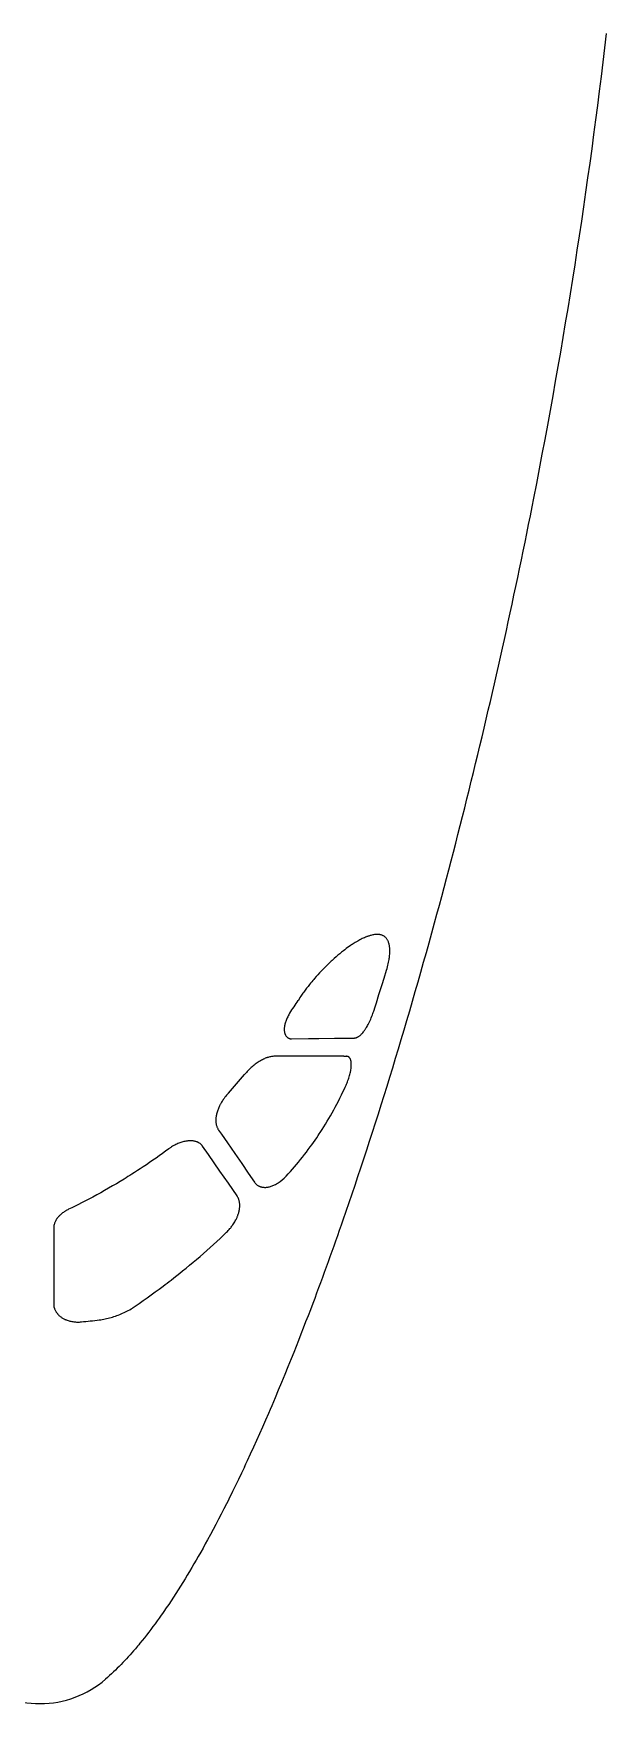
# Model space of a CAD drawing. Header units: millimetres. Extents: x -1718 to 143559, y -78490 to 15626.
# Drawn here: x 111146 to 113980, y -78490 to -70242 of the extents above; entities that cross this region are included whole.
import ezdxf

# ---------------------------------------------------------------- set-up
doc = ezdxf.new("R2010")
doc.units = ezdxf.units.MM
doc.header["$MEASUREMENT"] = 0
doc.layers.get('0').update_dxf_attribs({"linetype": 'CONTINUOUS'})

msp = doc.modelspace()

# ---------------------------------------------------------------- linework, layer by layer
at = {"color": 7, "ltscale": 3.84473e-06}
msp.add_line((113620.3, -72536.4), (113620.3, -72536.4), dxfattribs=at)
msp.add_line((113620.3, -72536.4), (113620.3, -72536.4), dxfattribs=at)
at = {"color": 7, "ltscale": 0.03937}
msp.add_line((111246.9, -76142.6), (111246.8, -76515.4), dxfattribs=at)
at = {"color": 7, "ltscale": 0.000162221}
msp.add_line((111503.4, -78369.2), (111503.5, -78369.1), dxfattribs=at)
at = {"color": 7, "ltscale": 0.03937}
for points in [[(113129.4, -74634.5), (113141.4, -74590.8), (113153.2, -74547), (113165, -74503.3), (113176.7, -74459.6), (113188.3, -74415.9), (113199.8, -74372.1), (113211.3, -74328.4), (113222.7, -74284.7), (113234, -74240.9), (113245.2, -74197.2), (113256.4, -74153.4), (113267.5, -74109.7), (113278.5, -74065.9), (113289.5, -74022.1), (113300.4, -73978.4), (113311.2, -73934.6), (113321.9, -73890.9), (113332.6, -73847.1), (113343.2, -73803.3), (113353.7, -73759.5), (113364.2, -73715.8), (113374.6, -73672), (113384.9, -73628.2), (113395.2, -73584.5), (113405.3, -73540.7), (113415.5, -73496.9), (113425.5, -73453.2), (113435.5, -73409.4), (113445.4, -73365.7), (113455.2, -73321.9), (113465, -73278.2), (113474.7, -73234.5), (113484.3, -73190.8), (113493.8, -73147.1), (113503.3, -73103.4), (113512.7, -73059.7), (113522.1, -73016), (113531.4, -72972.4), (113540.6, -72928.7), (113549.7, -72885.1), (113558.8, -72841.5), (113567.7, -72797.9), (113576.7, -72754.3), (113585.5, -72710.7), (113594.3, -72667.2), (113603, -72623.6), (113611.7, -72580), (113620.3, -72536.4)], [(112896.9, -74719.1), (112895.3, -74716.4), (112893.6, -74713.9), (112891.8, -74711.5), (112890, -74709.2), (112888.1, -74707.2), (112886.1, -74705.2), (112884, -74703.4), (112881.9, -74701.7), (112879.7, -74700.2), (112877.4, -74698.8), (112875.1, -74697.5), (112872.9, -74696.5), (112870.7, -74695.5), (112868.3, -74694.6), (112866, -74693.9), (112863.6, -74693.2), (112862, -74692.9), (112860.5, -74692.5), (112858.9, -74692.2), (112857.3, -74692), (112854.1, -74691.6), (112852.3, -74691.5), (112850.6, -74691.4), (112847.1, -74691.3), (112843.5, -74691.3), (112839.8, -74691.5), (112836.1, -74691.8), (112832, -74692.3), (112827.9, -74693), (112823.8, -74693.8), (112819.5, -74694.7), (112815.2, -74695.8), (112811.6, -74696.8), (112807.9, -74697.9), (112804.1, -74699.1), (112801.3, -74700), (112798.4, -74701), (112795.5, -74702), (112792.6, -74703.2), (112787.5, -74705.2), (112782.4, -74707.3), (112777.1, -74709.7), (112771.8, -74712.1), (112766.5, -74714.8), (112760.8, -74717.7), (112755.2, -74720.7), (112749.4, -74723.9), (112743.5, -74727.3), (112737.6, -74730.9), (112732.6, -74734), (112727.5, -74737.3), (112722.4, -74740.6), (112718.5, -74743.2), (112714.5, -74745.9), (112706.6, -74751.5), (112699.8, -74756.4), (112693, -74761.4), (112686.1, -74766.7), (112679, -74772.2), (112670.1, -74779.3), (112661.1, -74786.7), (112651.9, -74794.4), (112642.6, -74802.4), (112633.1, -74810.8), (112623.5, -74819.5), (112618.6, -74823.9), (112613.7, -74828.5), (112607.1, -74834.7), (112600.5, -74841), (112593.8, -74847.6), (112585.7, -74855.6), (112577.5, -74863.9), (112569.3, -74872.5), (112561, -74881.2), (112552.7, -74890.3), (112544.4, -74899.5), (112536.1, -74909), (112532, -74913.8), (112527.8, -74918.7), (112522.3, -74925.3), (112516.8, -74932.1), (112511.3, -74938.9), (112504, -74948.1), (112496.8, -74957.5), (112489.6, -74967), (112482.5, -74976.8), (112479, -74981.7), (112475.5, -74986.7), (112472, -74991.7), (112468.6, -74996.7), (112464, -75003.4), (112459.5, -75010.3), (112455.1, -75017.2)], [(112892, -74867.8), (112894.5, -74859.5), (112896.8, -74851.4), (112898.8, -74843.5), (112900.6, -74836), (112902.2, -74828.7), (112903.6, -74821.8), (112904.8, -74815.2), (112905.6, -74810.3), (112906.3, -74805.6), (112906.8, -74801.1), (112907.2, -74797.8), (112907.5, -74794.7), (112908, -74788.6), (112908.4, -74782.8), (112908.5, -74777.4), (112908.6, -74773.5), (112908.5, -74769.7), (112908.4, -74766.1), (112908.2, -74762.1), (112907.9, -74758.2), (112907.5, -74754.6), (112907.1, -74751.1), (112906.7, -74748.9), (112906.4, -74746.7), (112905.5, -74742.5), (112904.6, -74738.6), (112903.5, -74734.9), (112902.4, -74731.3), (112901.1, -74728), (112899.8, -74724.9), (112898.4, -74721.9), (112896.9, -74719.1)], [(112828.8, -75070), (112835.3, -75049.5), (112841.8, -75029.2), (112854.5, -74988.6), (112870.3, -74938.1), (112879.6, -74908), (112892, -74867.8)], [(112414.3, -75079.7), (112411.5, -75084.1), (112408.7, -75088.6), (112406.1, -75093.1), (112403.7, -75097.8), (112401.4, -75102.4), (112399.2, -75107.1), (112397.3, -75111.7), (112395.5, -75116.2), (112393.8, -75120.8), (112392.4, -75125.3), (112391.1, -75129.8), (112389.9, -75134.2), (112389.1, -75138.1), (112388.3, -75141.9), (112387.7, -75145.7), (112387.2, -75149.3), (112386.9, -75152.9), (112386.7, -75156.4), (112386.6, -75159.9), (112386.7, -75163.5), (112386.9, -75167), (112387.2, -75170.3), (112387.7, -75173.6), (112388, -75175.1), (112388.3, -75176.7), (112388.7, -75178.2), (112389.1, -75179.6), (112389.7, -75181.5), (112390.3, -75183.3), (112391, -75185), (112392, -75187.4), (112393.2, -75189.6), (112394.4, -75191.6), (112395.7, -75193.5), (112397.1, -75195.3), (112398.6, -75197), (112400.2, -75198.5), (112401.8, -75199.9), (112403.5, -75201.2), (112405.3, -75202.3), (112407.1, -75203.4), (112408.8, -75204.1), (112410.5, -75204.8), (112412.3, -75205.4), (112414.1, -75205.9), (112415.9, -75206.3), (112417.1, -75206.5), (112418.2, -75206.6), (112420.6, -75206.8), (112423.1, -75206.8)], [(112734.5, -75202.8), (112736.3, -75202.7), (112738.1, -75202.5), (112740, -75202.2), (112741.9, -75201.7), (112743.8, -75201), (112745.8, -75200.3), (112747.4, -75199.5), (112749.1, -75198.7), (112750.8, -75197.8), (112752, -75197), (112753.3, -75196.2), (112756, -75194.5), (112758.6, -75192.4), (112761.2, -75190.4), (112763.7, -75188.1), (112766.4, -75185.6), (112769, -75182.8), (112771.8, -75179.8), (112774.6, -75176.6), (112777.5, -75173), (112780.5, -75169.2), (112783.5, -75165.1), (112785.2, -75162.7), (112786.9, -75160.2), (112788.6, -75157.6), (112790.3, -75154.9), (112792.9, -75150.6), (112795.6, -75146.1), (112798.4, -75141.2), (112801.2, -75136), (112804.5, -75129.7), (112806.2, -75126.3), (112807.9, -75122.8), (112809.5, -75119.3), (112811.2, -75115.7), (112814, -75109.3), (112816.8, -75102.7), (112819.6, -75095.8), (112822.3, -75088.7), (112824.5, -75082.5), (112826.7, -75076.2), (112828.8, -75070)], [(112423.1, -75206.8), (112505.7, -75205.7), (112557.6, -75205.1), (112634.3, -75204.2), (112663.9, -75203.8), (112717.6, -75203)], [(112338, -75293.2), (112334.4, -75293.3), (112330.6, -75293.6), (112326.8, -75294), (112322.9, -75294.5), (112319, -75295.2), (112314.9, -75296.1), (112310.8, -75297.1), (112306.6, -75298.3), (112302.4, -75299.7), (112300.1, -75300.5), (112297.7, -75301.4), (112292.9, -75303.2), (112288.1, -75305.3), (112283.2, -75307.5), (112278.3, -75310), (112273.3, -75312.6), (112268.3, -75315.4), (112263.2, -75318.5), (112258.1, -75321.7), (112253, -75325.2), (112247.8, -75328.8), (112242.7, -75332.6), (112237.6, -75336.6), (112232.5, -75340.7), (112227.4, -75345), (112222.6, -75349.3), (112217.8, -75353.7), (112213, -75358.3), (112208.4, -75363), (112203.7, -75367.8), (112199.2, -75372.8), (112194.7, -75377.8), (112190.3, -75383)], [(112680.9, -75293), (112623.5, -75293.1), (112580.9, -75293.1), (112538.9, -75293), (112493.3, -75293), (112443.7, -75293), (112392.9, -75293.1), (112338, -75293.2)], [(112692.1, -75435.9), (112694.6, -75430.4), (112697, -75424.7), (112699.3, -75418.9), (112701.5, -75413.1), (112703.7, -75406.9), (112705.7, -75400.8), (112707.6, -75394.9), (112709.4, -75388.7), (112710.9, -75382.8), (112712.3, -75377.2), (112713.5, -75371.9), (112714.2, -75368.7), (112714.8, -75365.5), (112715.3, -75362.5), (112715.8, -75359.6), (112716.6, -75354), (112717.1, -75348.8), (112717.6, -75344), (112717.8, -75339.4), (112717.9, -75335.2), (112717.9, -75331.2), (112717.7, -75327.4), (112717.4, -75324), (112717, -75320.7), (112716.5, -75317.6), (112715.9, -75314.8), (112715.2, -75312.2), (112714.5, -75309.7), (112713.6, -75307.5), (112712.6, -75305.4), (112711.6, -75303.5), (112710.6, -75301.9), (112709.4, -75300.3), (112708.2, -75298.9), (112706.9, -75297.7), (112705.6, -75296.6), (112704.2, -75295.7), (112702.7, -75294.9), (112701.2, -75294.2), (112699.5, -75293.7), (112697.9, -75293.4), (112696.1, -75293.1), (112694.3, -75293.1)], [(112396.1, -75884.9), (112406.5, -75873.6), (112416.8, -75862.1), (112427.1, -75850.6), (112437.2, -75838.9), (112447.2, -75827.1), (112457.2, -75815.2), (112467, -75803.1), (112476.8, -75791), (112486.5, -75778.7), (112496, -75766.3), (112505.5, -75753.7), (112514.9, -75741), (112523, -75729.9), (112531, -75718.6), (112539, -75707.2), (112546.9, -75695.7), (112554.7, -75684.1), (112559.8, -75676.5), (112564.8, -75668.9), (112573.5, -75655.4), (112582.1, -75641.7), (112590.6, -75627.9), (112598.9, -75614.3), (112607, -75600.5), (112615.1, -75586.6), (112623, -75572.5), (112631, -75558.2), (112638.8, -75543.7), (112646.5, -75529.1), (112654.2, -75514.3), (112661.8, -75499.3), (112669.3, -75484.1), (112676.5, -75469.3), (112683.6, -75454.3), (112687.9, -75445.1), (112692.1, -75435.9)], [(112110.2, -75475.1), (112105.8, -75480.1), (112101.5, -75485.2), (112097.2, -75490.5), (112093.1, -75495.8), (112089.1, -75501.2), (112087.2, -75503.9), (112085.2, -75506.7), (112082.4, -75510.9), (112079.7, -75515.1), (112077.1, -75519.4), (112074.5, -75523.7), (112071.4, -75529.1), (112070, -75531.9), (112068.5, -75534.6), (112066.7, -75538.3), (112064.9, -75542), (112063.2, -75545.7), (112061.2, -75550.4), (112059.3, -75555.1), (112057.6, -75559.8), (112056, -75564.5), (112054.5, -75569.2), (112053.2, -75573.8), (112052, -75578.7), (112051.4, -75581.2), (112050.9, -75583.6), (112050.4, -75586), (112050, -75588.4), (112049.5, -75592), (112049, -75595.6), (112048.7, -75599.1), (112048.4, -75602.6), (112048.3, -75606.5), (112048.2, -75610.3), (112048.3, -75614.1), (112048.6, -75617.8), (112048.9, -75621.4), (112049.4, -75624.9), (112050, -75628.4), (112050.7, -75631.8), (112051.6, -75635), (112052.5, -75638.2), (112053.6, -75641.3), (112054.7, -75644.3), (112056, -75647.2), (112057.4, -75649.9), (112058.8, -75652.6), (112060.4, -75655.2), (112062.1, -75657.7)], [(111982.6, -75736.7), (111981.4, -75735), (111980.1, -75733.5), (111978.9, -75732), (111977.9, -75730.9), (111976.9, -75729.9), (111974.8, -75727.9), (111972.7, -75726), (111970.5, -75724.3), (111968.4, -75722.8), (111966.3, -75721.5), (111964.2, -75720.2), (111962, -75719), (111960.6, -75718.3), (111959.1, -75717.6), (111957.6, -75717), (111956, -75716.3), (111954.4, -75715.7), (111952.8, -75715.2), (111949.6, -75714.1), (111946.2, -75713.2), (111942.9, -75712.5), (111939.5, -75711.9), (111936, -75711.4), (111933.2, -75711), (111930.4, -75710.8), (111927.6, -75710.7), (111925.4, -75710.6), (111923.3, -75710.6), (111921.1, -75710.6), (111918.9, -75710.6), (111915.8, -75710.7), (111912.6, -75711), (111909.5, -75711.3), (111907.1, -75711.5), (111904.7, -75711.8), (111899.9, -75712.6), (111895.1, -75713.5), (111890.2, -75714.6), (111885.3, -75715.8), (111880.4, -75717.2), (111875.4, -75718.7), (111870.5, -75720.4), (111865.5, -75722.3), (111860.4, -75724.4), (111855.3, -75726.6), (111850.2, -75729), (111845.1, -75731.6), (111839.9, -75734.3), (111837.4, -75735.7), (111834.8, -75737.2), (111829.9, -75740.2), (111825.1, -75743.3), (111822.6, -75745), (111820.2, -75746.7), (111817.8, -75748.4), (111815.4, -75750.2)], [(112062.1, -75657.7), (112076, -75677.7), (112106.3, -75721.2), (112142.5, -75773.6), (112176.6, -75823.1), (112208.7, -75870), (112239.1, -75914.6)], [(111815.4, -75750.2), (111799.9, -75761.7), (111784.3, -75773.1), (111768.6, -75784.4), (111752.8, -75795.6), (111736.9, -75806.7), (111720.9, -75817.7), (111704.8, -75828.6), (111688.7, -75839.4), (111674.8, -75848.6), (111660.8, -75857.7), (111646.7, -75866.8), (111632.6, -75875.7), (111623.2, -75881.6), (111613.8, -75887.5), (111604.3, -75893.4), (111594.8, -75899.2), (111575.7, -75910.8), (111556.6, -75922.2), (111537.3, -75933.5), (111518, -75944.7), (111498.6, -75955.7), (111479.1, -75966.7), (111459.6, -75977.4), (111439.9, -75988.1), (111430, -75993.4), (111420, -75998.7), (111410.3, -76003.8), (111400.5, -76008.9), (111384.6, -76017.1), (111368.7, -76025.2), (111352.8, -76033.1), (111336.8, -76041), (111320.8, -76048.7)], [(112153.1, -75982.5), (112131.7, -75951.4), (112110.2, -75920.2), (112089.5, -75890.3), (112068.7, -75860.2), (112040.2, -75819.2), (112011.5, -75778), (111982.6, -75736.7)], [(112239.1, -75914.6), (112240.9, -75917.1), (112242.8, -75919.5), (112244.7, -75921.7), (112246.8, -75923.8), (112248.9, -75925.7), (112251.1, -75927.6), (112253.3, -75929.3), (112255.7, -75930.8), (112258.1, -75932.3), (112260.6, -75933.7), (112262.8, -75934.7), (112265.1, -75935.7), (112267.5, -75936.6), (112269.9, -75937.5), (112272.4, -75938.2), (112273.9, -75938.6), (112275.5, -75938.9), (112278.7, -75939.6), (112282, -75940), (112285.4, -75940.3), (112288.8, -75940.5), (112292.2, -75940.5), (112295.7, -75940.4), (112299.3, -75940.1), (112303, -75939.7), (112306.7, -75939.1), (112310.5, -75938.3), (112314.3, -75937.4), (112318.3, -75936.3), (112322.3, -75935.1), (112326.4, -75933.6), (112330.5, -75931.9), (112334.6, -75930.2), (112338.8, -75928.2), (112343.1, -75926), (112347.4, -75923.5), (112349.6, -75922.2), (112351.8, -75920.9), (112354.1, -75919.5), (112356.3, -75918)], [(111320.8, -76048.7), (111316, -76051.1), (111311.2, -76053.6), (111308.9, -76055), (111306.5, -76056.3), (111304.2, -76057.7), (111301.9, -76059.2), (111298.2, -76061.5), (111294.6, -76064), (111291, -76066.6), (111287.6, -76069.3), (111284.1, -76072.2), (111282.3, -76073.7), (111280.6, -76075.3), (111278.3, -76077.5), (111276, -76079.7), (111273.8, -76081.9), (111271, -76085), (111268.3, -76088.1), (111265.7, -76091.3), (111264.4, -76093), (111263.2, -76094.7), (111262, -76096.4), (111260.9, -76098.1), (111259.4, -76100.4), (111258, -76102.8), (111256.7, -76105.2), (111255.2, -76108.1), (111253.8, -76111), (111252.6, -76114), (111251.4, -76117), (111250.4, -76120), (111249.5, -76123.1)], [(112101.4, -76162), (112105.6, -76157.8), (112109.8, -76153.5), (112114, -76149), (112118, -76144.3), (112120, -76142), (112122, -76139.5), (112124.6, -76136.3), (112127.2, -76132.9), (112129.7, -76129.5), (112132.9, -76125), (112136, -76120.4), (112139, -76115.7), (112141.9, -76111), (112144.6, -76106.1), (112147.3, -76101.1), (112148.6, -76098.5), (112149.8, -76096), (112151.5, -76092.6), (112153, -76089.1), (112154.5, -76085.6), (112155.5, -76083), (112156.5, -76080.5), (112157.7, -76077.1), (112158.9, -76073.6), (112160, -76070.2), (112161.2, -76066.3), (112162.2, -76062.4), (112163.1, -76058.6), (112164, -76054.7), (112164.7, -76050.4), (112165.4, -76046.2), (112165.9, -76042), (112166.2, -76037.8), (112166.4, -76033.7), (112166.5, -76029.7), (112166.4, -76025.8), (112166.2, -76022), (112165.9, -76018.6), (112165.5, -76015.2), (112164.9, -76012), (112164.3, -76008.8), (112163.6, -76005.7), (112162.7, -76002.8), (112162.2, -76001), (112161.6, -75999.3), (112161, -75997.7), (112160.4, -75996), (112159.7, -75994.5), (112159, -75992.9), (112157.6, -75989.9), (112156.2, -75987.3), (112154.7, -75984.8), (112153.1, -75982.5)], [(112434.7, -76754.8), (112446.7, -76724.6), (112458.7, -76694.4), (112470.5, -76664.2), (112482.3, -76634), (112494, -76603.7), (112505.7, -76573.4), (112517.3, -76543.1), (112528.8, -76512.7), (112538.5, -76487.1), (112548.1, -76461.4), (112557.7, -76435.7), (112567.2, -76410), (112576.7, -76384.2), (112586.1, -76358.5), (112595.5, -76332.7), (112604.9, -76306.9), (112614.2, -76281.1), (112623.5, -76255.3), (112632.7, -76229.5), (112641.9, -76203.7), (112651.1, -76177.8), (112660.2, -76151.9), (112669.2, -76126.1), (112678.2, -76100.2)], [(111649.5, -76527.5), (111669.6, -76513.7), (111689.6, -76499.7), (111709.5, -76485.6), (111729.3, -76471.3), (111749, -76457), (111768.7, -76442.5), (111788.2, -76427.9), (111797.9, -76420.5), (111807.7, -76413.1), (111817.3, -76405.8), (111826.9, -76398.3), (111841.3, -76387.1), (111855.7, -76375.9), (111870, -76364.5), (111884.2, -76353.1), (111901.6, -76339), (111918.9, -76324.7), (111936.1, -76310.4), (111953.2, -76296), (111970.1, -76281.5), (111987, -76266.8), (112003.7, -76252.1), (112020.3, -76237.3), (112036.8, -76222.4), (112053.1, -76207.4), (112069.3, -76192.4), (112085.4, -76177.2), (112101.4, -76162)], [(111249.5, -76534.8), (111250.4, -76537.8), (111251.4, -76540.8), (111252.6, -76543.8), (111253.9, -76546.6), (111255.3, -76549.4), (111256.8, -76552.2), (111258.4, -76554.8), (111259.9, -76557.3), (111261.6, -76559.6), (111263.3, -76561.9), (111265.1, -76564.2), (111266.3, -76565.7), (111267.6, -76567.1), (111270.2, -76569.9), (111273, -76572.5), (111275.8, -76575.1), (111278.7, -76577.6), (111281.7, -76579.9), (111284.7, -76582), (111287.7, -76584.1), (111290.8, -76586), (111293.9, -76587.8), (111297.1, -76589.6), (111299.9, -76591), (111302.6, -76592.3), (111305.4, -76593.5), (111307.5, -76594.4), (111309.6, -76595.3), (111313.9, -76596.9), (111318.3, -76598.4), (111322.8, -76599.7), (111327.3, -76600.9), (111331.8, -76602), (111336.4, -76602.9), (111341, -76603.7), (111345.7, -76604.3), (111350.4, -76604.9), (111355.1, -76605.2), (111359.9, -76605.5), (111364.7, -76605.6), (111369.5, -76605.6), (111374.3, -76605.5), (111379.1, -76605.2), (111384, -76604.8)], [(111472.5, -76594.9), (111479.7, -76593.9), (111486.9, -76592.8), (111494.1, -76591.5), (111501.4, -76590.2), (111508.6, -76588.6), (111515.8, -76587), (111523.1, -76585.1), (111530.3, -76583.2), (111537.5, -76581.1), (111544.7, -76578.9), (111551.9, -76576.5), (111559, -76573.9), (111566.2, -76571.3), (111573.3, -76568.5), (111580.4, -76565.5), (111587.5, -76562.4), (111594.5, -76559.1), (111601.6, -76555.7), (111608.5, -76552.1), (111615.5, -76548.4), (111622.4, -76544.5), (111629.2, -76540.5), (111632.6, -76538.5), (111636, -76536.3), (111640.5, -76533.5), (111645, -76530.5), (111649.5, -76527.5)], [(112189.5, -77322), (112197.3, -77305.4), (112205, -77288.9), (112220.4, -77255.8), (112235.6, -77222.6), (112250.6, -77189.3), (112265.6, -77156), (112280.4, -77122.6), (112295.1, -77089.2), (112309.7, -77055.7), (112317.9, -77036.6), (112326.2, -77017.4), (112334.3, -76998.2), (112342.5, -76979), (112358.7, -76940.6), (112374.8, -76902.1), (112390.7, -76863.5), (112406.5, -76824.9), (112422.1, -76786.2), (112434.7, -76754.8)], [(112189.5, -77322), (112175.2, -77352.3), (112160.7, -77382.5), (112146, -77412.7), (112131.3, -77442.8), (112123.8, -77457.9), (112116.4, -77472.9), (112108.9, -77487.9), (112101.3, -77502.8), (112088.3, -77528.5), (112075.2, -77554), (112061.9, -77579.5), (112048.6, -77605), (112035.1, -77630.3), (112021.4, -77655.6), (112007.7, -77680.9), (111996.4, -77701.5), (111984.9, -77722), (111973.4, -77742.4), (111961.8, -77762.8)], [(111961.8, -77762.8), (111951.1, -77781.4), (111940.3, -77800), (111929.4, -77818.4), (111918.5, -77836.9), (111907.4, -77855.2), (111896.3, -77873.6), (111885, -77891.8), (111873.6, -77910), (111862.2, -77928.1), (111850.6, -77946.2), (111838.9, -77964.2), (111827.2, -77982.1), (111815.2, -78000), (111803.2, -78017.7), (111791, -78035.4), (111784.9, -78044.2), (111778.7, -78053), (111768.6, -78067.3), (111758.4, -78081.5), (111748.1, -78095.6), (111737.7, -78109.7), (111727.2, -78123.7), (111716.5, -78137.6), (111705.8, -78151.4), (111695, -78165.1), (111684, -78178.8), (111673, -78192.3), (111667.3, -78199.1), (111661.7, -78205.9), (111656.1, -78212.5), (111650.5, -78219.1), (111641.9, -78229), (111633.2, -78238.9), (111624.5, -78248.7), (111615.7, -78258.5), (111606.9, -78268.1), (111597.9, -78277.7), (111588.9, -78287.3), (111579.7, -78296.7), (111570.5, -78306.1), (111561.2, -78315.3), (111551.8, -78324.5), (111542.4, -78333.6), (111532.8, -78342.6), (111523.1, -78351.5), (111513.3, -78360.4), (111503.5, -78369.1)]]:
    msp.add_lwpolyline(points, dxfattribs=at)
for centre, radius, start, end in [((108533.6, -72504.2), 4657.6, 326.42863, 327.34712), ((112624.3, -64261.4), 10942, 270.48853, 270.5771), ((112718, -69238.1), 6055.1, 269.64887, 269.77589), ((109981.1, -73544), 2874.4, 317.7914, 320.22457), ((111319.1, -76515.4), 72.3, 179.99189, 195.53762)]:
    msp.add_arc(centre, radius, start, end, dxfattribs=at)
for centre, major_axis, ratio, start_param, end_param in [((100508.6, -74093.6), (-7728.1, -18894.4), 0.595694, 1.889944, 2.009186), ((112605.9, -73602.7), (-1084.7, -4522.1), 0.164207, 1.025581, 1.380154), ((112334, -75747.5), (-69.4, -185.1), 0.639613, 0.694889, 1.000018), ((111341.7, -76133.9), (91.3, 30.7), 0.83952, 2.63003, 2.866657), ((111555, -76500.3), (550.7, 83.2), 0.147895, 4.374284, 4.539575), ((111180, -77987.5), (-7.4, -502.4), 0.990099, 5.58982, 6.297821), ((111179.7, -77987.5), (7.4, -502.4), 0.990099, 6.26855, 6.97655)]:
    msp.add_ellipse(centre, major_axis=major_axis, ratio=ratio, start_param=start_param, end_param=end_param, dxfattribs=at)

doc.saveas('drawing.dxf')
